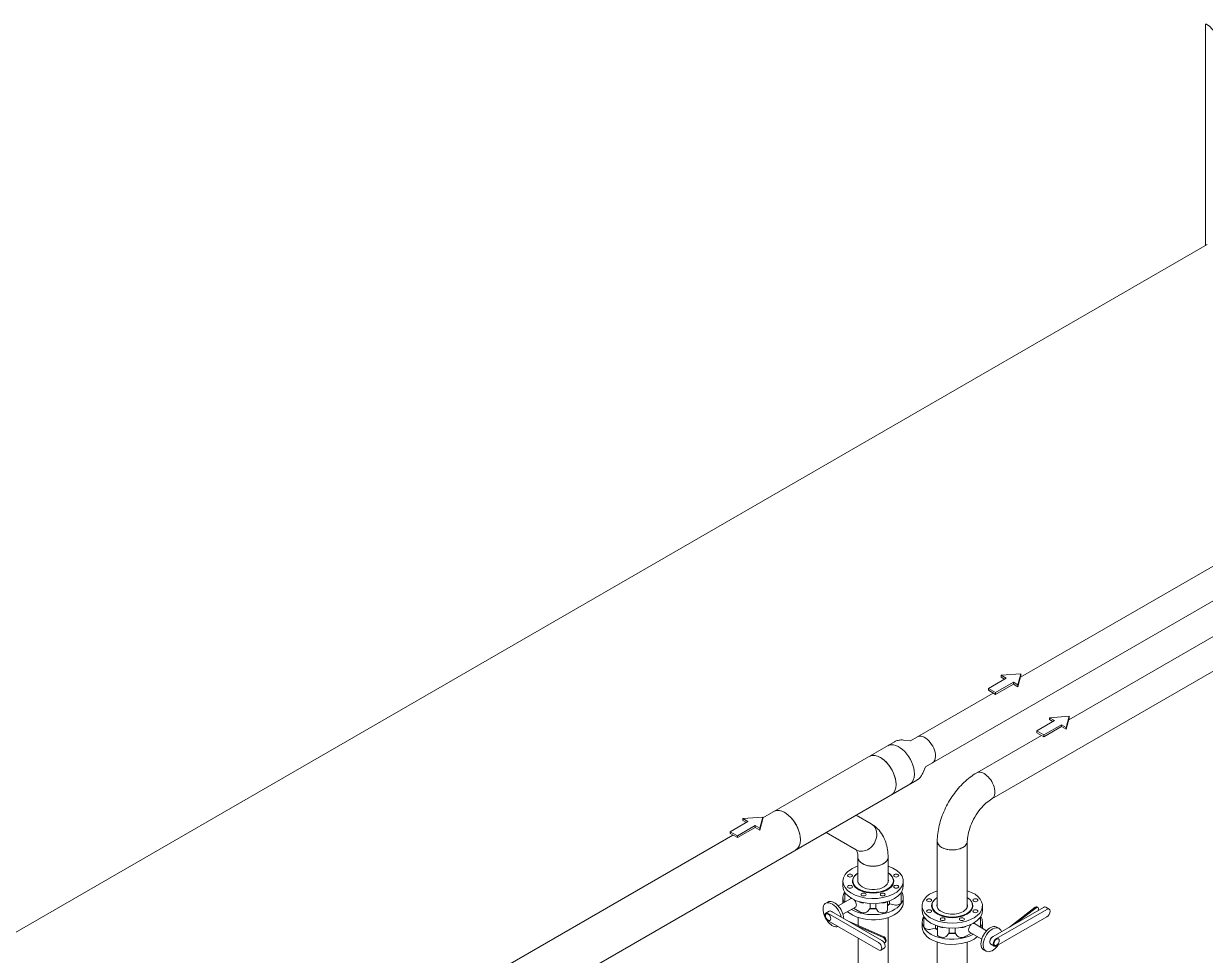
# Model space of a CAD drawing. Header units: millimetres. Extents: x -312439 to 477422, y -331570 to 212570.
# Drawn here: x 409662 to 412409, y 92585 to 94751 of the extents above; entities that cross this region are included whole.
import ezdxf

# ---------------------------------------------------------------- set-up
doc = ezdxf.new("R2010")
doc.units = ezdxf.units.MM

msp = doc.modelspace()

# ---------------------------------------------------------------- linework, layer by layer
at = {"color": 0, "linetype": 'Continuous', "lineweight": 0, "extrusion": (1.25969e-16, 0.816497, 0.57735)}
for p, q in [((412409.32, 94748.231), (412409.32, 94235.272)), ((407825.453, 91588.776), (412413.804, 94237.861)), ((413581.037, 94155.97), (411979.506, 93231.326)), ((413616.039, 94095.346), (411758.64, 93022.976)), ((412091.651, 93132.552), (413631.366, 94021.507)), ((411912.581, 92948.333), (413650.461, 93951.699)), ((411980.576, 93239.555), (411934.507, 93236.11)), ((411934.507, 93236.11), (411946.253, 93229.328)), ((411934.507, 93236.11), (411934.507, 93231.838)), ((411934.507, 93231.838), (411942.553, 93227.192)), ((411973.55, 93213.568), (411980.576, 93239.555)), ((411973.55, 93209.296), (411980.576, 93235.283)), ((411980.576, 93239.555), (411980.576, 93235.283)), ((411946.253, 93229.328), (411904.973, 93205.495)), ((411904.973, 93205.495), (411921.583, 93195.905)), ((411904.973, 93205.495), (411904.973, 93201.223)), ((411921.583, 93195.905), (411962.863, 93219.738)), ((411921.583, 93191.633), (411962.863, 93215.466)), ((411962.863, 93219.738), (411962.863, 93215.466)), ((411962.863, 93219.738), (411973.55, 93213.568)), ((411962.863, 93215.466), (411973.55, 93209.296)), ((411973.55, 93213.568), (411973.55, 93209.296)), ((411916.17, 93194.759), (411723.638, 93083.6)), ((411904.973, 93201.223), (411921.583, 93191.633)), ((411921.583, 93195.905), (411921.583, 93191.633)), ((412058.397, 93130.554), (412017.118, 93106.721)), ((412033.728, 93097.131), (412075.008, 93120.964)), ((412092.72, 93140.781), (412046.652, 93137.336)), ((412046.652, 93137.336), (412058.397, 93130.554)), ((412046.652, 93137.336), (412046.652, 93133.064)), ((412046.652, 93133.064), (412054.698, 93128.418)), ((412075.008, 93120.964), (412075.008, 93116.692)), ((412075.008, 93120.964), (412085.694, 93114.794)), ((412085.694, 93114.794), (412092.72, 93140.781)), ((412085.694, 93110.522), (412092.72, 93136.509)), ((412092.72, 93140.781), (412092.72, 93136.509)), ((411877.58, 93008.958), (412028.315, 93095.985)), ((412017.118, 93106.721), (412033.728, 93097.131)), ((412017.118, 93106.721), (412017.118, 93102.449)), ((412017.118, 93102.449), (412033.728, 93092.859)), ((412033.728, 93092.859), (412075.008, 93116.692)), ((412033.728, 93097.131), (412033.728, 93092.859)), ((412075.008, 93116.692), (412085.694, 93110.522)), ((412085.694, 93114.794), (412085.694, 93110.522)), ((411686.683, 93081.358), (411380.084, 92904.344)), ((411723.875, 93083.318), (411707.382, 93085.375)), ((411758.514, 93023.322), (411752.048, 93008.01)), ((411738.22, 92992.093), (409832.748, 91891.968)), ((411380.084, 92906.362), (411334.015, 92902.917)), ((411334.015, 92902.917), (411345.761, 92896.136)), ((411334.015, 92902.917), (411334.015, 92898.645)), ((411373.058, 92880.376), (411380.084, 92906.362)), ((411373.058, 92876.104), (411380.084, 92902.09)), ((411380.084, 92906.362), (411380.084, 92902.09)), ((411632.531, 92890.55), (411597.437, 92910.811)), ((411345.761, 92896.136), (411304.481, 92872.303)), ((411304.481, 92872.303), (411321.092, 92862.713)), ((411304.481, 92872.303), (411304.481, 92868.031)), ((411321.092, 92862.713), (411362.371, 92886.546)), ((411321.092, 92858.441), (411362.371, 92882.274)), ((411334.015, 92898.645), (411342.061, 92894)), ((411362.371, 92886.546), (411362.371, 92882.274)), ((411362.371, 92886.546), (411373.058, 92880.376)), ((411362.371, 92882.274), (411373.058, 92876.104)), ((411373.058, 92880.376), (411373.058, 92876.104)), ((411310.835, 92864.363), (409780.849, 91981.025)), ((411304.481, 92868.031), (411321.092, 92858.441)), ((411321.092, 92862.713), (411321.092, 92858.441)), ((411597.529, 92829.925), (411527.434, 92870.395)), ((411785.83, 92850.042), (411785.83, 92697.325)), ((411855.833, 92850.042), (411855.833, 92697.325)), ((411601.607, 92812.259), (411601.607, 92755.2)), ((411671.61, 92812.259), (411671.61, 92754.06)), ((411566.652, 92745.379), (411566.652, 92757.28)), ((411706.903, 92745.379), (411706.903, 92757.28)), ((411531.715, 92708.634), (411526.62, 92705.743)), ((411584.341, 92716.345), (411555.376, 92699.911)), ((411566.652, 92719.762), (411566.652, 92707.86)), ((411570.875, 92731.54), (411570.875, 92708.992)), ((411605.589, 92708.776), (411604.433, 92709.455)), ((411670.529, 92709.89), (411670.529, 92690.43)), ((411674.971, 92711.423), (411674.971, 92704.716)), ((411702.291, 92730.938), (411702.291, 92708.45)), ((411706.903, 92719.762), (411706.903, 92707.86)), ((411526.829, 92682.881), (411534.846, 92687.509)), ((411532.188, 92682.35), (411649.116, 92614.842)), ((411657.133, 92619.47), (411540.204, 92686.978)), ((411595.552, 92696.584), (411566.588, 92680.151)), ((411591.297, 92694.17), (411605.589, 92685.773)), ((411625.049, 92687.957), (411629.588, 92694.13)), ((411629.588, 92705.105), (411629.588, 92694.13)), ((411643.136, 92705.058), (411643.136, 92694.062)), ((411643.136, 92694.062), (411647.488, 92687.844)), ((411670.529, 92700.794), (411670.773, 92700.934)), ((411674.971, 92704.716), (411685.642, 92702.101)), ((411750.706, 92688.121), (411750.706, 92700.023)), ((411890.957, 92688.121), (411890.957, 92700.023)), ((412032.762, 92696.323), (411915.833, 92628.814)), ((411923.85, 92624.186), (412040.778, 92691.695)), ((412013.895, 92696.465), (411953.614, 92650.627)), ((411967.674, 92658.745), (412016.042, 92695.524)), ((412019.484, 92696.376), (412017.337, 92697.317)), ((412046.137, 92692.226), (412038.121, 92696.854)), ((411649.116, 92597.339), (411532.188, 92664.848)), ((411660.41, 92628.612), (411581.017, 92663.416)), ((411595.076, 92655.298), (411658.78, 92627.373)), ((411601.776, 92672.777), (411601.776, 92654.315)), ((411671.779, 92672.777), (411671.779, 92225.827)), ((411750.706, 92662.505), (411750.706, 92650.603)), ((411754.929, 92674.283), (411754.929, 92651.735)), ((411782.134, 92654.357), (411782.134, 92647.847)), ((411786.141, 92652.935), (411786.141, 92633.397)), ((411872.679, 92658.576), (411900.775, 92642.07)), ((411886.345, 92673.681), (411886.345, 92651.193)), ((411890.957, 92662.505), (411890.957, 92650.603)), ((412040.778, 92674.193), (411923.85, 92606.684)), ((411771.364, 92645.334), (411782.134, 92647.847)), ((411809.103, 92630.7), (411813.641, 92636.873)), ((411813.641, 92647.848), (411813.641, 92636.873)), ((411827.19, 92647.801), (411827.19, 92636.805)), ((411827.19, 92636.805), (411831.533, 92630.599)), ((411852.135, 92651.892), (411851.007, 92651.252)), ((411851.007, 92628.249), (411865.475, 92636.458)), ((411861.17, 92638.987), (411889.266, 92622.481)), ((411924.811, 92650.29), (411929.819, 92647.348)), ((411601.776, 92624.672), (411601.776, 92225.827)), ((411654.475, 92596.809), (411662.492, 92601.437)), ((411663.97, 92613.547), (411665.6, 92614.786)), ((411785.83, 92615.52), (411785.83, 92520.073)), ((411855.833, 92615.52), (411855.833, 92520.073)), ((411893.787, 92597.484), (411898.795, 92594.542)), ((411918.491, 92606.153), (411910.474, 92610.781))]:
    msp.add_line(p, q, dxfattribs=at)
at = {"color": 0, "linetype": 'Continuous', "lineweight": 0}
for centre, major_axis, ratio, start_param, end_param in [((412424.631, 94731.713), (-14.807, 17.928), 0.21743086, 4.18441502, 6.54060951), ((411757.045, 93062.472), (17.501, -30.312), 0.57735027, 0.78539816, 3.14159265), ((411696.546, 93027.542), (25.769, -44.633), 0.57735027, 0.78539816, 3.14159265), ((411653.724, 93002.819), (25.769, -44.633), 0.57735027, 0, 3.14159265), ((411653.724, 93002.819), (25.769, -44.633), 0.57735027, 0.78539816, 3.14159265), ((411757.045, 93062.472), (17.501, -30.312), 0.57735027, 0, 0.78539816), ((411895.08, 92978.646), (-17.501, 30.312), 0.57735027, 3.14159265, 6.28318531), ((411696.546, 93027.542), (25.769, -44.633), 0.57735027, 0, 0.78539816), ((411653.724, 93002.819), (25.769, -44.633), 0.57735027, 0, 0.78539816), ((411431.458, 92874.494), (25.769, -44.633), 0.57735027, 0.78539816, 3.14159265), ((411431.458, 92874.494), (25.769, -44.633), 0.57735027, 0, 3.14159265), ((411615.03, 92860.237), (17.501, 30.312), 0.81649658, 3.14159265, 6.28318531), ((411431.458, 92874.494), (25.769, -44.633), 0.57735027, 0, 0.78539816), ((411820.831, 92850.042), (-35.002, 0), 0.57735027, 0, 3.14159265), ((411820.831, 92850.042), (-35.002, 0), 0.57735027, 0, 0.78539816), ((411820.831, 92850.042), (-35.002, 0), 0.57735027, 0.78539816, 3.14159265), ((411614.862, 92860.328), (17.501, 30.312), 0.81649658, 3.12333434, 3.14159265), ((411614.862, 92860.328), (17.501, 30.312), 0.81649658, 3.14159265, 3.16984933), ((411636.777, 92757.28), (-70.126, 0), 0.57735027, 5.89048623, 10.47575416), ((411636.777, 92757.28), (-70.126, 0), 0.57735027, 5.23775447, 5.89048623), ((411636.609, 92812.259), (-35.002, 0), 0.57735027, 0, 0.78539816), ((411636.609, 92812.259), (35.002, 0), 0.57735027, 3.14159265, 5.49778714), ((411636.609, 92812.259), (-35.002, 0), 0.57735027, 0.78539816, 3.14159265), ((411636.609, 92812.259), (35.002, 0), 0.57735027, 5.49778714, 6.28318531), ((411636.777, 92757.28), (-48.077, 0), 0.57735027, 5.89048623, 10.18523504), ((411636.777, 92758.08), (-47.097, 0), 0.57735027, 5.89048623, 10.16310496), ((411636.777, 92757.28), (-48.077, 0), 0.57735027, 5.53295214, 5.89048623), ((411636.777, 92758.08), (-47.097, 0), 0.57735027, 5.55555156, 5.89048623), ((411636.777, 92745.379), (-70.126, 0), 0.57735027, 0, 3.14159265), ((411636.777, 92758.08), (-35.522, 0), 0.57735027, 6.14227027, 9.03207888), ((411636.777, 92758.08), (-35.522, 0), 0.57735027, 2.74889357, 3.33888068), ((411820.831, 92700.023), (70.126, 0), 0.57735027, 2.09338692, 7.33139104), ((411541.731, 92679.109), (-15.111, 26.634), 0.57229596, 4.22328271, 7.07290387), ((411546.827, 92682), (15.111, -26.634), 0.57229596, 0.84465523, 3.14159265), ((411636.777, 92719.762), (70.126, 0), 0.57735027, 2.81970618, 3.43585727), ((411636.777, 92707.86), (70.126, 0), 0.57735027, 3.14159265, 3.17922455), ((411582.831, 92708.992), (-11.956, 0), 0.57735027, 0, 0.04072519), ((411582.831, 92731.995), (-11.956, 0), 0.57735027, 0.07325827, 0.73845409), ((411589.946, 92706.465), (5.606, -9.88), 0.57229596, 2.72511373, 3.14159265), ((411589.946, 92706.465), (5.606, -9.88), 0.57229596, 0, 2.09969359), ((411614.044, 92713.657), (-11.956, 0), 0.57735027, 0.78539816, 1.69113205), ((411658.573, 92713.433), (-11.956, 0), 0.57735027, 1.43157265, 2.46050589), ((411690.335, 92708.45), (11.956, 0), 0.57735027, 4.30900682, 6.28318531), ((411690.335, 92731.453), (11.956, 0), 0.57735027, 5.52075839, 6.19932215), ((411636.777, 92719.762), (70.126, 0), 0.57735027, 5.89048623, 6.60507178), ((411636.777, 92707.86), (70.126, 0), 0.57735027, 5.89048623, 6.28318531), ((411820.831, 92700.023), (-48.077, 0), 0.57735027, 5.52782631, 10.18013696), ((411820.831, 92700.823), (-47.097, 0), 0.57735027, 5.55018906, 10.15777421), ((411541.731, 92679.109), (-15.111, 26.634), 0.57229596, 0.78971856, 3.02809865), ((411532.188, 92673.599), (-5.359, 9.282), 0.57735027, 5.49778714, 8.6393798), ((411540.204, 92678.227), (-5.359, 9.282), 0.57735027, 5.49778714, 6.28318531), ((411541.731, 92679.109), (-4.387, 7.599), 0.57735027, 5.49778714, 5.71977323), ((411636.777, 92707.86), (70.126, 0), 0.57735027, 3.70321289, 5.89048623), ((411636.777, 92719.762), (70.126, 0), 0.57735027, 3.91453101, 5.89048623), ((411614.044, 92690.654), (11.956, 0), 0.57735027, 3.92699082, 5.88176147), ((411636.777, 92719.762), (47.097, 0), 0.57735027, 4.54077661, 4.86544342), ((411636.777, 92720.562), (-48.077, 0), 0.57735027, 1.4059879, 1.7175458), ((411636.777, 92721.576), (48.077, 0), 0.57735027, 4.56228331, 4.8450414), ((411658.573, 92690.43), (11.956, 0), 0.57735027, 3.52556698, 6.28318531), ((411636.777, 92721.576), (48.077, 0), 0.57735027, 5.4906313, 5.63043956), ((411636.777, 92720.562), (-48.077, 0), 0.57735027, 2.34903865, 2.35619449), ((411636.777, 92720.562), (-48.077, 0), 0.57735027, 2.35619449, 2.52340233), ((411820.831, 92688.121), (-70.126, 0), 0.57735027, 0, 3.14159265), ((411820.831, 92700.823), (35.522, 0), 0.57735027, 2.97018023, 4.3196899), ((411820.831, 92700.823), (35.522, 0), 0.57735027, 4.3196899, 6.45459773), ((412013.895, 92689.464), (3.442, 7.853), 0.49374699, 0, 0.7260513), ((412016.042, 92688.523), (-3.442, -7.853), 0.49374699, 1.89671174, 3.86764395), ((412032.762, 92687.572), (5.359, 9.282), 0.57735027, 0, 0.78539816), ((412040.778, 92682.944), (5.359, 9.282), 0.57735027, 3.92699082, 7.06858347), ((411820.831, 92662.505), (-70.126, 0), 0.57735027, 5.96129884, 7.46128255), ((411766.885, 92674.737), (-11.956, 0), 0.57735027, 0.07327243, 0.7384428), ((411866.925, 92648.782), (-5.754, -9.795), 0.58236072, 4.17952867, 5.50218352), ((411866.925, 92648.782), (-5.754, -9.795), 0.58236072, 3.14159265, 3.586202), ((411874.389, 92674.196), (11.956, 0), 0.57735027, 5.52075839, 6.19932215), ((411820.831, 92662.505), (-70.126, 0), 0.57735027, 2.82472979, 3.46347913), ((411909.299, 92623.887), (-15.512, -26.403), 0.58236072, 3.14159265, 5.50218352), ((411658.78, 92620.372), (5.19, -6.825), 0.65029269, 6.07433753, 8.56148387), ((411660.41, 92621.612), (5.19, -6.825), 0.65029269, 0, 2.27829856), ((411820.831, 92650.603), (70.126, 0), 0.57735027, 3.14159265, 4.3196899), ((411766.885, 92651.735), (-11.956, 0), 0.57735027, 0, 1.95477066), ((411820.831, 92663.305), (48.077, 0), 0.57735027, 3.74208005, 3.90636132), ((411820.831, 92664.318), (-48.077, 0), 0.57735027, 0.63529249, 0.76476867), ((411798.097, 92633.397), (11.956, 0), 0.57735027, 3.14159265, 5.88176147), ((411798.097, 92656.4), (-11.956, 0), 0.57735027, 0.66582243, 1.69113205), ((411820.831, 92662.505), (-70.126, 0), 0.57735027, 1.17809725, 2.35063296), ((411820.831, 92650.603), (70.126, 0), 0.57735027, 4.3196899, 5.69982288), ((411820.831, 92662.505), (47.097, 0), 0.57735027, 4.54077661, 4.86544352), ((411820.831, 92663.305), (48.077, 0), 0.57735027, 4.54758055, 4.85913853), ((411820.831, 92664.318), (48.077, 0), 0.57735027, 4.56228331, 4.8450414), ((411842.627, 92633.172), (11.956, 0), 0.57735027, 3.52359846, 5.4890707), ((411842.627, 92656.175), (-11.956, 0), 0.57735027, 1.43156164, 2.34747804), ((411866.925, 92648.782), (-5.754, -9.795), 0.58236072, 5.50218352, 6.28318531), ((411874.389, 92651.193), (11.956, 0), 0.57735027, 6.19370805, 6.28318531), ((411820.831, 92650.603), (70.126, 0), 0.57735027, 6.21707389, 6.28318531), ((411914.307, 92620.945), (-15.512, -26.403), 0.58236072, 2.65256236, 5.50218352), ((411915.833, 92620.063), (-5.359, -9.282), 0.57735027, 3.92699082, 6.28318531), ((411914.307, 92620.945), (-4.387, -7.599), 0.57735027, 3.92699082, 5.49778714), ((411649.116, 92606.091), (5.359, -9.282), 0.57735027, 5.49778714, 8.6393798), ((411657.133, 92610.719), (5.359, -9.282), 0.57735027, 0, 2.35619449), ((411909.299, 92623.887), (-15.512, -26.403), 0.58236072, 5.50218352, 6.28318531), ((411914.307, 92620.945), (-15.512, -26.403), 0.58236072, 5.50218352, 7.74056361), ((411914.307, 92620.945), (-4.387, -7.599), 0.57735027, 5.49778714, 5.72091355), ((411923.85, 92615.435), (-5.359, -9.282), 0.57735027, 3.92699082, 7.06858347)]:
    msp.add_ellipse(centre, major_axis=major_axis, ratio=ratio, start_param=start_param, end_param=end_param, dxfattribs=at)
for centre, major_axis in [((411583.023, 92770.135), (5.818, 0)), ((411690.531, 92770.135), (-5.818, 0)), ((411583.023, 92744.425), (5.818, 0)), ((411690.531, 92744.425), (-5.818, 0)), ((411614.512, 92726.245), (5.818, 0)), ((411659.043, 92726.245), (-5.818, 0)), ((411767.077, 92712.878), (5.818, 0)), ((411874.585, 92712.878), (-5.818, 0)), ((411532.188, 92673.599), (-4.387, 7.599)), ((411767.077, 92687.168), (5.818, 0)), ((411874.585, 92687.168), (-5.818, 0)), ((411798.565, 92668.988), (5.818, 0)), ((411843.097, 92668.988), (-5.818, 0)), ((411923.85, 92615.435), (-4.387, -7.599))]:
    msp.add_ellipse(centre, major_axis=major_axis, ratio=0.57735027, dxfattribs=at)
for points, knots in [([(411707.382, 93085.375), (411706.07, 93085.538), (411704.725, 93085.634), (411701.985, 93085.664), (411700.589, 93085.598), (411697.77, 93085.282), (411696.347, 93085.031), (411693.512, 93084.328), (411692.1, 93083.875), (411689.335, 93082.765), (411687.982, 93082.108), (411686.683, 93081.358)], [5.085998468, 5.085998468, 5.085998468, 5.085998468, 5.168356203, 5.168356203, 5.250713938, 5.250713938, 5.333071673, 5.333071673, 5.415429409, 5.415429409, 5.497787144, 5.497787144, 5.497787144, 5.497787144]), ([(411723.207, 93083.401), (411723.238, 93083.412), (411723.273, 93083.425), (411723.411, 93083.48), (411723.527, 93083.536), (411723.638, 93083.6)], [5.385572, 5.385572, 5.385572, 5.385572, 5.415429409, 5.415429409, 5.497787144, 5.497787144, 5.497787144, 5.497787144]), ([(411758.64, 93022.976), (411758.528, 93022.912), (411758.422, 93022.839), (411758.305, 93022.747), (411758.277, 93022.724), (411758.252, 93022.702)], [2.35619449, 2.35619449, 2.35619449, 2.35619449, 2.438552225, 2.438552225, 2.468409634, 2.468409634, 2.468409634, 2.468409634]), ([(411738.22, 92992.093), (411739.52, 92992.843), (411740.765, 92993.686), (411743.108, 92995.526), (411744.207, 92996.522), (411746.233, 92998.626), (411747.162, 92999.733), (411748.846, 93002.016), (411749.6, 93003.192), (411750.944, 93005.58), (411751.534, 93006.792), (411752.048, 93008.01)], [2.35619449, 2.35619449, 2.35619449, 2.35619449, 2.438552225, 2.438552225, 2.520909961, 2.520909961, 2.603267696, 2.603267696, 2.685625431, 2.685625431, 2.767983166, 2.767983166, 2.767983166, 2.767983166]), ([(411877.58, 93008.958), (411867.055, 93002.882), (411857.166, 92995.282), (411838.824, 92977.811), (411830.376, 92967.929), (411815.314, 92946.596), (411808.703, 92935.146), (411797.76, 92911.435), (411793.426, 92899.179), (411787.466, 92874.558), (411785.83, 92862.194), (411785.83, 92850.042)], [1.57079633, 1.57079633, 1.57079633, 1.57079633, 1.88495559, 1.88495559, 2.19911486, 2.19911486, 2.51327412, 2.51327412, 2.82743339, 2.82743339, 3.14159265, 3.14159265, 3.14159265, 3.14159265]), ([(411912.581, 92948.333), (411908.627, 92946.051), (411904.278, 92942.958), (411895.226, 92935.095), (411890.518, 92930.248), (411881.413, 92919.143), (411877.037, 92912.84), (411869.271, 92899.511), (411865.897, 92892.477), (411860.595, 92878.657), (411858.65, 92871.87), (411856.332, 92859.879), (411855.833, 92854.59), (411855.833, 92850.042)], [1.57079633, 1.57079633, 1.57079633, 1.57079633, 1.81792283, 1.81792283, 2.07840546, 2.07840546, 2.34935437, 2.34935437, 2.62419332, 2.62419332, 2.8954114, 2.8954114, 3.14159265, 3.14159265, 3.14159265, 3.14159265]), ([(411633.179, 92890.161), (411638.362, 92887.074), (411643.132, 92883.312), (411651.737, 92874.604), (411655.511, 92869.617), (411661.757, 92859.069), (411664.237, 92853.509), (411668.071, 92842.096), (411669.429, 92836.24), (411671.199, 92824.361), (411671.61, 92818.335), (411671.61, 92812.259)], [5.50559641, 5.50559641, 5.50559641, 5.50559641, 5.654866776, 5.654866776, 5.811946409, 5.811946409, 5.969026042, 5.969026042, 6.126105675, 6.126105675, 6.283185307, 6.283185307, 6.283185307, 6.283185307]), ([(411597.361, 92830.016), (411597.361, 92830.016), (411597.374, 92830.024), (411597.69, 92829.704), (411597.991, 92829.364), (411598.805, 92827.99), (411599.31, 92826.953), (411600.281, 92824.063), (411600.744, 92822.212), (411601.407, 92817.76), (411601.607, 92815.161), (411601.607, 92812.259)], [5.497787144, 5.497787144, 5.497787144, 5.497787144, 5.654866776, 5.654866776, 5.811946409, 5.811946409, 5.969026042, 5.969026042, 6.126105675, 6.126105675, 6.283185307, 6.283185307, 6.283185307, 6.283185307])]:
    msp.add_open_spline(points, degree=3, knots=knots, dxfattribs=at)

doc.saveas('drawing.dxf')
